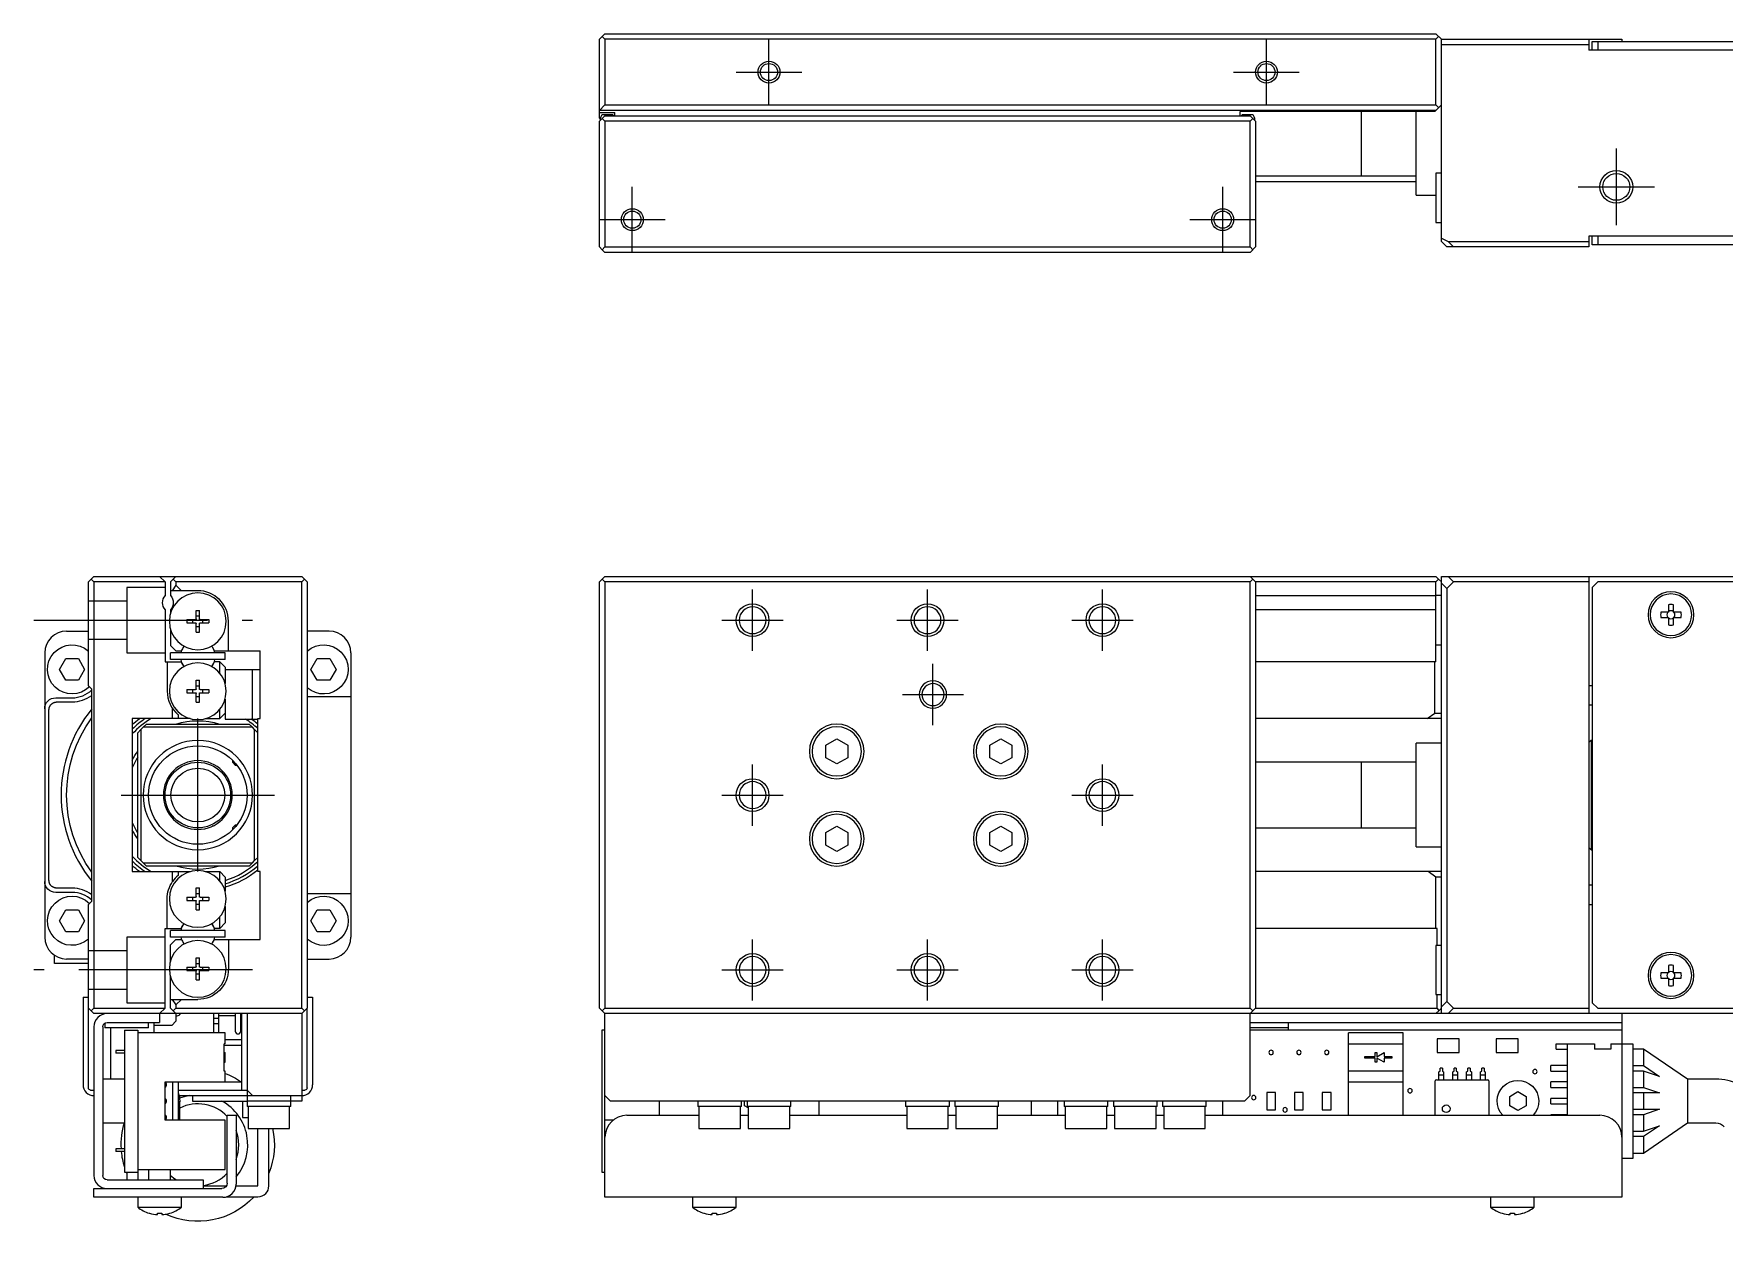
# Model space of a CAD drawing. Extents: x -1 to 601, y -8 to 178.
# Drawn here: x -1 to 153.6, y 64.7 to 174 of the extents above; entities that cross this region are included whole.
import ezdxf

# ---------------------------------------------------------------- set-up
doc = ezdxf.new("R2010")
doc.units = 0
doc.header["$LTSCALE"] = 0.5
doc.linetypes.add('CENTER', pattern=[50.8, 31.75, -6.35, 6.35, -6.35])
doc.linetypes.add('DASHED', pattern=[19.05, 12.7, -6.35])
for name, color, linetype in [('MSM_CENTER', 1, 'CENTER'), ('MSM_CONTINUOUS', 7, 'CONTINUOUS'), ('MSM_DASHED', 4, 'DASHED'), ('MSM_NARROW', 5, 'CONTINUOUS')]:
    doc.layers.add(name, color=color, linetype=linetype)

msp = doc.modelspace()

# ---------------------------------------------------------------- linework, layer by layer
at = {"layer": 'MSM_CENTER'}
for p, q in [((66.24, 167.49), (66.24, 173.49)), ((111.74, 167.49), (111.74, 173.49)), ((63.24, 170.49), (69.24, 170.49)), ((108.74, 170.49), (114.74, 170.49)), ((143.74, 163.49), (143.74, 156.49)), ((53.74, 153.99), (53.74, 159.99)), ((107.74, 153.99), (107.74, 159.99)), ((140.24, 159.99), (147.24, 159.99)), ((50.74, 156.99), (56.74, 156.99)), ((104.74, 156.99), (110.74, 156.99)), ((64.74, 117.54), (64.74, 123.14)), ((80.74, 117.54), (80.74, 123.14)), ((96.74, 117.54), (96.74, 123.14)), ((-1, 120.34), (19, 120.34)), ((61.94, 120.34), (67.54, 120.34)), ((77.94, 120.34), (83.54, 120.34)), ((93.94, 120.34), (99.54, 120.34)), ((81.24, 110.74), (81.24, 116.34)), ((78.44, 113.54), (84.04, 113.54)), ((14, 97.34), (14, 111.34)), ((64.74, 101.54), (64.74, 107.14)), ((96.74, 101.54), (96.74, 107.14)), ((7, 104.34), (21, 104.34)), ((61.94, 104.34), (67.54, 104.34)), ((93.94, 104.34), (99.54, 104.34)), ((64.74, 85.54), (64.74, 91.14)), ((80.74, 85.54), (80.74, 91.14)), ((96.74, 85.54), (96.74, 91.14)), ((19, 88.34), (-1, 88.34)), ((61.94, 88.34), (67.54, 88.34)), ((77.94, 88.34), (83.54, 88.34)), ((93.94, 88.34), (99.54, 88.34))]:
    msp.add_line(p, q, dxfattribs=at)
at = {"layer": 'MSM_CONTINUOUS'}
for p, q in [((50.74, 173.49), (50.99, 173.74)), ((50.74, 166.29), (50.74, 173.49)), ((51.24, 173.99), (50.99, 173.74)), ((50.99, 173.74), (51.24, 173.49)), ((51.24, 173.99), (127.24, 173.99)), ((51.24, 173.49), (51.24, 167.49)), ((127.24, 173.49), (51.24, 173.49)), ((127.74, 173.49), (127.24, 173.99)), ((127.24, 173.49), (127.49, 173.74)), ((127.24, 167.49), (127.24, 173.49)), ((127.74, 154.99), (127.74, 173.49)), ((127.74, 173.49), (144.24, 173.49)), ((141.24, 173.49), (141.24, 172.49)), ((141.54, 172.49), (141.54, 173.29)), ((141.54, 173.29), (156.54, 173.29)), ((142.04, 173.29), (142.04, 172.49)), ((144.24, 173.49), (144.24, 173.29)), ((141.24, 172.99), (127.74, 172.99)), ((156.74, 172.49), (141.24, 172.49)), ((51.24, 167.49), (50.74, 166.99)), ((127.24, 166.99), (50.74, 166.99)), ((51.24, 167.49), (127.24, 167.49)), ((127.14, 166.89), (127.24, 166.99)), ((127.49, 167.24), (127.24, 167.49)), ((127.24, 166.99), (127.74, 167.49)), ((50.74, 166.79), (52.14, 166.79)), ((50.84, 166.19), (50.74, 166.29)), ((50.74, 165.99), (50.99, 166.24)), ((50.74, 154.49), (50.74, 165.99)), ((50.84, 166.09), (50.84, 166.29)), ((50.99, 166.24), (51.24, 166.49)), ((50.99, 166.24), (51.24, 165.99)), ((51.84, 166.59), (51.14, 166.59)), ((51.24, 166.49), (110.24, 166.49)), ((110.24, 165.99), (51.24, 165.99)), ((51.24, 165.99), (51.24, 154.49)), ((52.14, 166.49), (52.14, 166.79)), ((109.34, 166.49), (109.34, 166.89)), ((127.14, 166.89), (109.34, 166.89)), ((110.34, 166.59), (109.64, 166.59)), ((110.24, 166.49), (110.74, 165.99)), ((110.24, 165.99), (110.49, 166.24)), ((110.24, 154.49), (110.24, 165.99)), ((110.64, 166.29), (110.64, 166.09)), ((110.74, 165.99), (110.74, 154.49)), ((120.44, 160.99), (120.44, 166.89)), ((125.44, 159.24), (125.44, 166.89)), ((110.74, 160.99), (125.44, 160.99)), ((127.24, 161.24), (127.24, 156.74)), ((127.74, 161.24), (127.24, 161.24)), ((110.74, 160.49), (125.44, 160.49)), ((125.44, 159.24), (127.24, 159.24)), ((127.24, 156.74), (127.74, 156.74)), ((127.74, 155.3), (128.35, 154.99)), ((128.24, 154.49), (127.74, 154.99)), ((128.35, 154.99), (141.24, 154.99)), ((128.35, 154.99), (128.85, 154.49)), ((156.94, 155.49), (141.24, 155.49)), ((141.24, 155.49), (141.24, 154.49)), ((141.54, 154.69), (141.54, 155.49)), ((156.94, 154.69), (141.54, 154.69)), ((142.04, 155.49), (142.04, 154.69)), ((50.99, 154.24), (50.74, 154.49)), ((51.24, 154.49), (50.99, 154.24)), ((50.99, 154.24), (51.24, 153.99)), ((51.24, 154.49), (110.24, 154.49)), ((110.24, 153.99), (51.24, 153.99)), ((110.49, 154.24), (110.24, 154.49)), ((110.24, 153.99), (110.74, 154.49)), ((141.24, 154.49), (128.24, 154.49)), ((4, 123.84), (4.5, 124.34)), ((4, 114.34), (4, 123.84)), ((4.5, 123.84), (4.25, 124.09)), ((4.5, 124.34), (23.5, 124.34)), ((4.5, 123.84), (4.5, 84.84)), ((11, 123.84), (4.5, 123.84)), ((10.5, 124.34), (11, 123.84)), ((11, 123.84), (11, 122.6)), ((11.75, 124.09), (11.5, 123.84)), ((11.5, 123.84), (11.5, 122.6)), ((11.75, 124.09), (12, 124.34)), ((12, 123.84), (11.75, 124.09)), ((12, 123.84), (12, 123.54)), ((23.5, 123.84), (12, 123.84)), ((23.5, 124.34), (24, 123.84)), ((23.75, 124.09), (23.5, 123.84)), ((23.5, 84.84), (23.5, 123.84)), ((24, 123.84), (24, 84.84)), ((50.99, 124.09), (50.74, 123.84)), ((50.74, 84.84), (50.74, 123.84)), ((51.24, 124.34), (50.99, 124.09)), ((50.99, 124.09), (51.24, 123.84)), ((51.24, 124.34), (127.24, 124.34)), ((110.24, 123.84), (51.24, 123.84)), ((51.24, 123.84), (51.24, 84.84)), ((110.74, 123.84), (110.24, 124.34)), ((110.24, 123.84), (110.49, 124.09)), ((110.24, 84.84), (110.24, 123.84)), ((127.24, 123.84), (110.74, 123.84)), ((110.74, 123.84), (110.74, 84.84)), ((127.49, 124.09), (127.24, 124.34)), ((127.24, 123.84), (127.49, 124.09)), ((127.24, 122.6), (127.24, 123.84)), ((127.74, 123.84), (127.49, 124.09)), ((127.74, 124.34), (156.74, 124.34)), ((127.74, 84.34), (127.74, 124.34)), ((128.24, 123.23), (127.74, 123.73)), ((128.85, 123.84), (128.24, 123.23)), ((128.35, 124.34), (128.85, 123.84)), ((141.24, 123.84), (128.85, 123.84)), ((141.24, 124.34), (141.24, 84.34)), ((142.04, 123.84), (141.54, 123.34)), ((156.04, 123.84), (142.04, 123.84)), ((14, 123.04), (11.5, 123.04)), ((12, 123.54), (11.65, 123.04)), ((12.5, 123.04), (12, 123.54)), ((110.74, 122.6), (127.24, 122.6)), ((127.74, 122.59), (127.24, 122.59)), ((127.24, 116.54), (127.24, 122.59)), ((128.24, 123.23), (128.24, 85.45)), ((141.54, 123.34), (141.54, 85.34)), ((11, 121.28), (11, 116.54)), ((11.5, 121.28), (11.5, 120.95)), ((13.86, 121.24), (14.15, 121.24)), ((13.86, 120.45), (13.86, 121.24)), ((14.15, 120.71), (13.86, 120.71)), ((14.15, 120.45), (14.15, 121.24)), ((127.24, 121.28), (110.74, 121.28)), ((148.5, 121.08), (147.82, 121.08)), ((147.82, 120.6), (148.5, 120.6)), ((148.5, 121.76), (148.5, 121.08)), ((148.5, 120.6), (148.5, 119.92)), ((148.98, 121.08), (148.98, 121.76)), ((149.66, 121.08), (148.98, 121.08)), ((148.98, 120.6), (149.66, 120.6)), ((148.98, 119.92), (148.98, 120.6)), ((2, 119.34), (4, 119.34)), ((11.5, 119.53), (11.5, 118.04)), ((13, 120.39), (13.8, 120.39)), ((13, 120.39), (13, 120.1)), ((13, 120.1), (13.8, 120.1)), ((13.53, 120.1), (13.53, 120.39)), ((13.86, 119.24), (13.86, 120.04)), ((13.86, 119.77), (14.15, 119.77)), ((13.86, 119.24), (14.15, 119.24)), ((14.15, 119.24), (14.15, 120.04)), ((14.21, 120.39), (15, 120.39)), ((14.21, 120.1), (15, 120.1)), ((14.47, 120.1), (14.47, 120.39)), ((15, 120.39), (15, 120.1)), ((16.8, 117.54), (16.8, 120.24)), ((26, 119.34), (24, 119.34)), ((11.5, 118.04), (12, 117.54)), ((12, 117.54), (12.48, 117.54)), ((12.54, 117.63), (12.48, 117.54)), ((15.52, 117.54), (15.33, 117.87)), ((15.52, 117.54), (19.7, 117.54)), ((19.7, 111.34), (19.7, 117.54)), ((127.24, 118.09), (127.74, 118.09)), ((0, 117.34), (0, 91.34)), ((1.35, 115.84), (1.92, 116.84)), ((1.92, 116.84), (3.08, 116.84)), ((3.08, 116.84), (3.65, 115.84)), ((11, 116.54), (12.46, 116.54)), ((11.2, 116.54), (11.2, 113.84)), ((11.5, 116.74), (11.5, 117.34)), ((16.5, 117.34), (11.5, 117.34)), ((16.5, 116.74), (11.5, 116.74)), ((12.46, 116.54), (12.54, 116.4)), ((15.33, 116.16), (15.54, 116.54)), ((16, 116.54), (15.54, 116.54)), ((16, 115.5), (16, 116.54)), ((16, 116.54), (16.5, 116.04)), ((16.5, 116.74), (16.5, 117.34)), ((16.5, 116.04), (16.5, 114.55)), ((24.35, 115.84), (24.92, 116.84)), ((24.92, 116.84), (26.08, 116.84)), ((26.08, 116.84), (26.65, 115.84)), ((28, 117.34), (28, 113.34)), ((127.24, 116.54), (110.74, 116.54)), ((127.14, 111.84), (127.14, 116.54)), ((1.92, 114.84), (1.35, 115.84)), ((3.08, 114.84), (1.92, 114.84)), ((3.65, 115.84), (3.08, 114.84)), ((13.86, 114.84), (14.15, 114.84)), ((13.86, 114.05), (13.86, 114.84)), ((14.15, 114.05), (14.15, 114.84)), ((19.7, 115.79), (16.5, 115.79)), ((19, 111.29), (19, 115.79)), ((24.92, 114.84), (24.35, 115.84)), ((26.08, 114.84), (24.92, 114.84)), ((26.65, 115.84), (26.08, 114.84)), ((1, 113.24), (2.5, 113.24)), ((4.3, 114.04), (4, 114.34)), ((4.3, 94.64), (4.3, 114.04)), ((13, 113.99), (13.8, 113.99)), ((13, 113.99), (13, 113.7)), ((13, 113.7), (13.8, 113.7)), ((13.53, 113.7), (13.53, 113.99)), ((14.15, 114.31), (13.86, 114.31)), ((13.86, 112.84), (13.86, 113.64)), ((13.86, 113.37), (14.15, 113.37)), ((14.15, 112.84), (14.15, 113.64)), ((14.21, 113.99), (15, 113.99)), ((14.21, 113.7), (15, 113.7)), ((14.47, 113.7), (14.47, 113.99)), ((15, 113.99), (15, 113.7)), ((16.5, 113.13), (16.5, 111.29)), ((28, 113.34), (24, 113.34)), ((28, 113.34), (28, 95.34)), ((141.54, 114.34), (141.24, 114.34)), ((0.38, 96.57), (0.38, 112.11)), ((1.13, 112.86), (2.5, 112.86)), ((8, 111.34), (8, 97.34)), ((13.29, 111.34), (8, 111.34)), ((11.7, 111.34), (11.7, 112.24)), ((12.2, 111.7), (12.2, 111.34)), ((13.86, 112.84), (14.15, 112.84)), ((14.71, 111.34), (16, 111.34)), ((16, 111.34), (16, 112.18)), ((16.5, 111.84), (16, 111.34)), ((19.5, 97.34), (19.5, 111.34)), ((19.5, 111.34), (19.7, 111.34)), ((127.74, 111.34), (110.74, 111.34)), ((126.43, 111.34), (127.14, 111.84)), ((127.14, 111.84), (127.74, 111.84)), ((141.24, 112.59), (141.54, 112.59)), ((8.5, 110.04), (8.8, 110.34)), ((8.5, 98.64), (8.5, 110.04)), ((9, 110.54), (8.8, 110.34)), ((8.8, 110.34), (8.8, 98.34)), ((9, 110.54), (9.3, 110.84)), ((19, 110.54), (9, 110.54)), ((9.3, 110.84), (18.7, 110.84)), ((16.5, 111.29), (19.5, 111.29)), ((18.7, 110.84), (19, 110.54)), ((19.2, 110.34), (19, 110.54)), ((19.2, 98.34), (19.2, 110.34)), ((19.2, 110.34), (19.5, 110.04)), ((71.44, 108.92), (72.44, 109.5)), ((71.44, 107.76), (71.44, 108.92)), ((72.44, 109.5), (73.44, 108.92)), ((73.44, 108.92), (73.44, 107.76)), ((86.44, 108.92), (87.44, 109.5)), ((86.44, 107.76), (86.44, 108.92)), ((87.44, 109.5), (88.44, 108.92)), ((88.44, 108.92), (88.44, 107.76)), ((127.74, 109.09), (125.44, 109.09)), ((125.44, 99.59), (125.44, 109.09)), ((141.44, 109.34), (141.24, 109.14)), ((141.44, 109.34), (141.44, 99.34)), ((141.54, 109.34), (141.44, 109.34)), ((17.2, 107.32), (17.2, 107.5)), ((17.2, 107.32), (17.43, 107.09)), ((17.43, 107.26), (17.43, 107.09)), ((17.43, 107.09), (17.56, 107.09)), ((72.44, 107.19), (71.44, 107.76)), ((73.44, 107.76), (72.44, 107.19)), ((87.44, 107.19), (86.44, 107.76)), ((88.44, 107.76), (87.44, 107.19)), ((125.44, 107.34), (110.74, 107.34)), ((120.44, 101.34), (120.44, 107.34)), ((11.04, 103.28), (11.04, 103.28)), ((16.97, 103.28), (16.97, 103.28)), ((12.56, 101.54), (12.63, 101.54)), ((12.69, 101.48), (12.63, 101.54)), ((15.38, 101.54), (15.31, 101.48)), ((15.38, 101.54), (15.44, 101.54)), ((17.43, 101.59), (17.2, 101.37)), ((17.2, 101.18), (17.2, 101.37)), ((17.43, 101.59), (17.43, 101.42)), ((17.56, 101.59), (17.43, 101.59)), ((71.44, 100.92), (72.44, 101.5)), ((71.44, 99.76), (71.44, 100.92)), ((72.44, 101.5), (73.44, 100.92)), ((73.44, 100.92), (73.44, 99.76)), ((86.44, 100.92), (87.44, 101.5)), ((86.44, 99.76), (86.44, 100.92)), ((87.44, 101.5), (88.44, 100.92)), ((88.44, 100.92), (88.44, 99.76)), ((110.74, 101.34), (125.44, 101.34)), ((72.44, 99.19), (71.44, 99.76)), ((73.44, 99.76), (72.44, 99.19)), ((87.44, 99.19), (86.44, 99.76)), ((88.44, 99.76), (87.44, 99.19)), ((125.44, 99.59), (127.74, 99.59)), ((141.24, 99.54), (141.44, 99.34)), ((141.44, 99.34), (141.54, 99.34)), ((8.8, 98.34), (8.5, 98.64)), ((8.8, 98.34), (9, 98.14)), ((9, 98.14), (19, 98.14)), ((9.3, 97.84), (9, 98.14)), ((18.7, 97.84), (9.3, 97.84)), ((19, 98.14), (18.7, 97.84)), ((19, 98.14), (19.2, 98.34)), ((19.5, 98.64), (19.2, 98.34)), ((8, 97.34), (13.29, 97.34)), ((11.7, 96.44), (11.7, 97.34)), ((12.2, 97.34), (12.2, 96.99)), ((14.71, 97.34), (16, 97.34)), ((16, 96.5), (16, 97.34)), ((16, 97.34), (16.5, 96.84)), ((16.5, 96.84), (16.5, 95.55)), ((19.7, 97.34), (19.5, 97.34)), ((19.7, 91.14), (19.7, 97.34)), ((127.74, 97.34), (110.74, 97.34)), ((127.24, 96.84), (126.53, 97.34)), ((127.24, 92.14), (127.24, 96.84)), ((127.74, 96.84), (127.24, 96.84)), ((141.54, 96.09), (141.24, 96.09)), ((2.5, 95.44), (1, 95.44)), ((2.5, 95.82), (1.13, 95.82)), ((4, 94.34), (4.3, 94.64)), ((4, 84.84), (4, 94.34)), ((11.2, 92.14), (11.2, 94.84)), ((13, 94.99), (13.8, 94.99)), ((13, 94.99), (13, 94.7)), ((13, 94.7), (13.8, 94.7)), ((13.53, 94.7), (13.53, 94.99)), ((13.86, 95.84), (14.15, 95.84)), ((13.86, 95.05), (13.86, 95.84)), ((14.15, 95.31), (13.86, 95.31)), ((13.86, 93.84), (13.86, 94.64)), ((13.86, 94.37), (14.15, 94.37)), ((14.15, 95.05), (14.15, 95.84)), ((14.15, 93.84), (14.15, 94.64)), ((14.21, 94.99), (15, 94.99)), ((14.21, 94.7), (15, 94.7)), ((14.47, 94.7), (14.47, 94.99)), ((15, 94.99), (15, 94.7)), ((24, 95.34), (28, 95.34)), ((28, 95.34), (28, 91.34)), ((141.24, 94.34), (141.54, 94.34)), ((1.35, 92.84), (1.92, 93.84)), ((1.92, 91.84), (1.35, 92.84)), ((1.92, 93.84), (3.08, 93.84)), ((3.08, 93.84), (3.65, 92.84)), ((3.65, 92.84), (3.08, 91.84)), ((13.86, 93.84), (14.15, 93.84)), ((16, 92.14), (16, 93.18)), ((16.5, 94.13), (16.5, 92.64)), ((24.35, 92.84), (24.92, 93.84)), ((24.92, 91.84), (24.35, 92.84)), ((24.92, 93.84), (26.08, 93.84)), ((26.08, 93.84), (26.65, 92.84)), ((26.65, 92.84), (26.08, 91.84)), ((3.08, 91.84), (1.92, 91.84)), ((11, 92.14), (12.46, 92.14)), ((11, 84.84), (11, 92.14)), ((11.5, 91.34), (11.5, 91.94)), ((16.5, 91.94), (11.5, 91.94)), ((16.5, 91.34), (11.5, 91.34)), ((12.54, 92.28), (12.46, 92.14)), ((15.54, 92.14), (15.33, 92.52)), ((16, 92.14), (15.54, 92.14)), ((16.5, 92.64), (16, 92.14)), ((16.5, 91.34), (16.5, 91.94)), ((26.08, 91.84), (24.92, 91.84)), ((127.34, 92.14), (110.74, 92.14)), ((127.34, 90.59), (127.34, 92.14)), ((12, 91.14), (11.5, 90.64)), ((11.5, 89.15), (11.5, 90.64)), ((12, 91.14), (12.48, 91.14)), ((12.48, 91.14), (12.54, 91.05)), ((15.33, 90.81), (15.52, 91.14)), ((15.52, 91.14), (19.7, 91.14)), ((16.8, 91.14), (16.8, 88.44)), ((127.74, 90.59), (127.24, 90.59)), ((127.24, 90.59), (127.24, 86.09)), ((0.9, 88.94), (0.9, 89.67)), ((4, 88.94), (0.9, 88.94)), ((4, 89.34), (2, 89.34)), ((13, 88.59), (13.8, 88.59)), ((13, 88.59), (13, 88.3)), ((13, 88.3), (13.8, 88.3)), ((13.53, 88.3), (13.53, 88.59)), ((13.86, 89.44), (14.15, 89.44)), ((13.86, 88.65), (13.86, 89.44)), ((14.15, 88.91), (13.86, 88.91)), ((13.86, 87.44), (13.86, 88.24)), ((14.15, 88.65), (14.15, 89.44)), ((14.15, 87.44), (14.15, 88.24)), ((14.21, 88.59), (15, 88.59)), ((14.21, 88.3), (15, 88.3)), ((14.47, 88.3), (14.47, 88.59)), ((15, 88.59), (15, 88.3)), ((24, 89.34), (26, 89.34)), ((148.5, 88.76), (148.5, 88.08)), ((148.98, 88.08), (148.98, 88.76)), ((11.5, 84.84), (11.5, 87.73)), ((13.86, 87.97), (14.15, 87.97)), ((13.86, 87.44), (14.15, 87.44)), ((148.5, 88.08), (147.82, 88.08)), ((147.82, 87.6), (148.5, 87.6)), ((148.5, 87.6), (148.5, 86.92)), ((149.66, 88.08), (148.98, 88.08)), ((148.98, 87.6), (149.66, 87.6)), ((148.98, 86.92), (148.98, 87.6)), ((3.5, 85.84), (4, 85.84)), ((3.5, 85.84), (3.5, 77.84)), ((11.5, 85.64), (14, 85.64)), ((11.65, 85.64), (12, 85.14)), ((12, 85.14), (12.5, 85.64)), ((12, 85.14), (12, 84.84)), ((24, 85.84), (24.5, 85.84)), ((24.5, 85.84), (24.5, 77.84)), ((127.24, 86.09), (127.74, 86.09)), ((127.34, 84.84), (127.34, 86.09)), ((127.74, 84.95), (128.24, 85.45)), ((128.24, 85.45), (128.85, 84.84)), ((141.54, 85.34), (142.04, 84.84)), ((4.25, 84.59), (4, 84.84)), ((4, 77.54), (4, 84.84)), ((4.25, 84.59), (4.5, 84.84)), ((4.5, 84.34), (4.25, 84.59)), ((4.5, 84.84), (11, 84.84)), ((23.5, 84.34), (4.5, 84.34)), ((5.7, 83.54), (10.5, 83.54)), ((9.5, 83.04), (9.5, 83.54)), ((10, 82.59), (10, 83.54)), ((11, 84.84), (10.5, 84.34)), ((10.5, 84.34), (10.5, 83.54)), ((11.5, 84.84), (11.75, 84.59)), ((11.97, 83.61), (11.65, 83.29)), ((11.75, 84.59), (12, 84.84)), ((12, 84.34), (11.75, 84.59)), ((12, 84.84), (23.5, 84.84)), ((12, 84.34), (12, 83.68)), ((12, 84.15), (12.11, 84.15)), ((15.43, 84.34), (15.43, 82.59)), ((15.43, 83.94), (15.93, 83.94)), ((15.93, 82.59), (15.93, 84.34)), ((17.43, 84.14), (15.93, 84.14)), ((17.43, 84.34), (17.43, 82.74)), ((17.93, 82.74), (17.93, 84.34)), ((18, 84.14), (17.93, 84.14)), ((18, 84.34), (18, 77.34)), ((18.5, 84.34), (18.5, 75.84)), ((23.5, 84.84), (23.75, 84.59)), ((23.75, 84.59), (23.5, 84.34)), ((23.5, 84.34), (23.5, 76.34)), ((24, 84.84), (23.75, 84.59)), ((24, 77.54), (24, 84.84)), ((50.74, 84.84), (50.99, 84.59)), ((51.24, 84.84), (50.99, 84.59)), ((50.99, 84.59), (51.24, 84.34)), ((51.24, 84.84), (110.24, 84.84)), ((156.74, 84.34), (51.24, 84.34)), ((51.24, 67.54), (51.24, 84.34)), ((110.49, 84.59), (110.24, 84.84)), ((110.24, 84.34), (110.49, 84.59)), ((110.24, 76.84), (110.24, 84.34)), ((110.24, 83.54), (144.24, 83.54)), ((110.49, 84.59), (110.74, 84.84)), ((110.74, 84.84), (127.34, 84.84)), ((113.74, 83.54), (113.74, 82.84)), ((127.24, 84.34), (127.54, 84.64)), ((127.54, 84.64), (127.34, 84.84)), ((127.54, 84.64), (127.74, 84.84)), ((128.85, 84.84), (128.35, 84.34)), ((128.85, 84.84), (141.24, 84.84)), ((142.04, 84.84), (156.04, 84.84)), ((144.24, 84.34), (144.24, 67.54)), ((4.5, 83.14), (4.5, 69.54)), ((5.3, 83.14), (5.3, 69.54)), ((5.5, 83.49), (5.5, 83.04)), ((9.5, 83.04), (5.5, 83.04)), ((6, 83.04), (6, 78.34)), ((7.3, 82.84), (7.3, 69.84)), ((7.3, 82.84), (8.5, 82.84)), ((8.5, 82.84), (8.5, 69.84)), ((16.5, 82.59), (8.5, 82.59)), ((11.58, 83.26), (10, 83.26)), ((15.43, 83.44), (15.93, 83.44)), ((16.5, 81.59), (16.5, 82.59)), ((51.24, 82.84), (50.94, 82.84)), ((50.94, 82.84), (50.94, 69.84)), ((113.74, 83.04), (110.24, 83.04)), ((144.24, 82.84), (110.24, 82.84)), ((119.24, 75.04), (119.24, 82.59)), ((124.24, 82.59), (119.24, 82.59)), ((124.24, 75.04), (124.24, 82.59)), ((127.36, 82.05), (127.36, 80.8)), ((129.36, 82.05), (127.36, 82.05)), ((129.36, 80.8), (129.36, 82.05)), ((132.76, 82.05), (132.76, 80.8)), ((134.76, 82.05), (132.76, 82.05)), ((134.76, 80.8), (134.76, 82.05)), ((6.5, 80.97), (6.5, 80.72)), ((7.3, 80.97), (6.5, 80.97)), ((7.3, 80.72), (6.5, 80.72)), ((16.5, 81.59), (16.4, 81.59)), ((16.4, 79.09), (16.4, 81.59)), ((18, 81.44), (16.4, 81.44)), ((16.4, 80.79), (16.5, 80.79)), ((16.4, 80.42), (16.5, 80.42)), ((18, 81.94), (16.5, 81.94)), ((16.5, 79.89), (16.5, 80.79)), ((119.24, 81.59), (124.24, 81.59)), ((120.74, 80.42), (121.69, 80.42)), ((120.74, 80.27), (120.74, 80.42)), ((121.69, 80.79), (121.84, 80.79)), ((121.69, 80.42), (121.69, 80.79)), ((121.84, 80.4), (122.52, 80.79)), ((121.84, 80.79), (121.84, 80.4)), ((122.52, 80.79), (122.52, 80.42)), ((122.52, 80.42), (123.22, 80.42)), ((123.22, 80.42), (123.22, 80.27)), ((127.36, 80.8), (129.36, 80.8)), ((132.76, 80.8), (134.76, 80.8)), ((138.24, 81.09), (138.24, 81.59)), ((138.24, 81.59), (141.74, 81.59)), ((138.24, 81.09), (139.24, 81.09)), ((139.24, 81.59), (139.24, 75.04)), ((141.74, 81.59), (141.74, 81.09)), ((143.24, 81.09), (141.74, 81.09)), ((143.24, 81.59), (145.24, 81.59)), ((143.24, 81.59), (143.24, 81.09)), ((145.24, 81.59), (145.24, 71.09)), ((146.24, 81.09), (145.24, 81.09)), ((146.24, 81.09), (146.24, 79.59)), ((150.24, 78.34), (146.24, 81.09)), ((16.4, 80.27), (16.5, 80.27)), ((16.4, 79.89), (16.5, 79.89)), ((16.5, 79.09), (16.4, 79.09)), ((16.5, 78.09), (16.5, 79.09)), ((124.24, 79.09), (119.24, 79.09)), ((121.69, 80.27), (120.74, 80.27)), ((121.69, 79.89), (121.69, 80.27)), ((121.84, 79.89), (121.69, 79.89)), ((122.52, 79.89), (121.84, 80.28)), ((121.84, 80.28), (121.84, 79.89)), ((123.22, 80.27), (122.52, 80.27)), ((122.52, 80.27), (122.52, 79.89)), ((127.51, 79.02), (127.63, 79.09)), ((127.51, 78.29), (127.51, 79.02)), ((127.63, 79.09), (127.63, 79.34)), ((127.83, 79.34), (127.63, 79.34)), ((127.83, 79.34), (127.83, 79.09)), ((127.83, 79.09), (127.94, 79.02)), ((127.94, 79.02), (127.94, 78.29)), ((128.78, 79.02), (128.9, 79.09)), ((128.78, 78.29), (128.78, 79.02)), ((128.9, 79.09), (128.9, 79.34)), ((129.1, 79.34), (128.9, 79.34)), ((129.1, 79.34), (129.1, 79.09)), ((129.1, 79.09), (129.21, 79.02)), ((129.21, 79.02), (129.21, 78.29)), ((130.05, 79.02), (130.17, 79.09)), ((130.05, 78.29), (130.05, 79.02)), ((130.37, 79.34), (130.17, 79.34)), ((130.17, 79.09), (130.17, 79.34)), ((130.37, 79.34), (130.37, 79.09)), ((130.37, 79.09), (130.48, 79.02)), ((130.48, 79.02), (130.48, 78.29)), ((131.32, 79.02), (131.44, 79.09)), ((131.32, 78.29), (131.32, 79.02)), ((131.44, 79.09), (131.44, 79.34)), ((131.64, 79.34), (131.44, 79.34)), ((131.64, 79.34), (131.64, 79.09)), ((131.64, 79.09), (131.75, 79.02)), ((131.75, 79.02), (131.75, 78.29)), ((137.74, 79.09), (137.74, 79.59)), ((139.24, 79.59), (137.74, 79.59)), ((137.74, 79.09), (139.24, 79.09)), ((145.24, 79.59), (146.24, 79.59)), ((146.24, 79.09), (145.24, 79.09)), ((146.24, 79.59), (147.69, 78.59)), ((146.24, 79.09), (146.24, 77.59)), ((147.69, 78.59), (146.24, 79.09)), ((4.2, 77.34), (4.5, 77.34)), ((7.3, 78.34), (5.3, 78.34)), ((11, 78.09), (18, 78.09)), ((11, 74.59), (11, 78.09)), ((11.7, 78.09), (11.7, 74.59)), ((12.2, 78.09), (12.2, 74.59)), ((12.2, 77.34), (18.5, 77.34)), ((19, 76.84), (18.5, 77.34)), ((23.5, 77.34), (23.8, 77.34)), ((119.24, 78.09), (124.24, 78.09)), ((127.18, 75.04), (127.18, 78.19)), ((127.28, 78.29), (131.98, 78.29)), ((127.51, 78.73), (127.94, 78.73)), ((128.78, 78.73), (129.21, 78.73)), ((130.05, 78.73), (130.48, 78.73)), ((131.32, 78.73), (131.75, 78.73)), ((132.08, 78.19), (132.08, 75.04)), ((137.74, 77.59), (137.74, 78.09)), ((139.24, 78.09), (137.74, 78.09)), ((137.74, 77.59), (139.24, 77.59)), ((145.24, 77.59), (146.24, 77.59)), ((146.24, 77.59), (147.69, 77.09)), ((150.24, 78.34), (150.24, 74.34)), ((152.84, 78.34), (150.24, 78.34)), ((12.29, 76.84), (23.5, 76.84)), ((12.35, 74.59), (12.35, 76.34)), ((13.5, 76.84), (13.5, 76.34)), ((13.5, 76.34), (18.5, 76.34)), ((18.1, 76.34), (18.1, 74.84)), ((22.5, 76.34), (18.5, 76.34)), ((22.5, 75.84), (18.5, 75.84)), ((22.5, 75.84), (18.5, 75.84)), ((18.6, 75.84), (18.6, 73.84)), ((22.4, 73.84), (22.4, 75.84)), ((22.5, 75.84), (22.5, 76.84)), ((23.5, 76.34), (22.5, 76.34)), ((51.24, 76.84), (51.74, 76.34)), ((109.74, 76.34), (51.74, 76.34)), ((56.24, 75.04), (56.24, 76.34)), ((59.74, 76.34), (59.74, 75.84)), ((63.74, 75.84), (59.74, 75.84)), ((59.84, 75.84), (59.84, 73.84)), ((63.64, 73.84), (63.64, 75.84)), ((63.74, 75.84), (63.74, 76.34)), ((63.99, 75.91), (63.99, 76.34)), ((64.34, 75.71), (63.99, 75.91)), ((64.24, 76.34), (64.24, 75.84)), ((68.24, 75.84), (64.24, 75.84)), ((64.34, 75.84), (64.34, 73.84)), ((68.14, 73.84), (68.14, 75.84)), ((68.24, 75.84), (68.24, 76.34)), ((70.84, 75.04), (70.84, 76.34)), ((78.74, 76.34), (78.74, 75.84)), ((82.74, 75.84), (78.74, 75.84)), ((78.84, 75.84), (78.84, 73.84)), ((82.64, 73.84), (82.64, 75.84)), ((82.74, 75.84), (82.74, 76.34)), ((83.24, 76.34), (83.24, 75.84)), ((87.24, 75.84), (83.24, 75.84)), ((83.34, 75.84), (83.34, 73.84)), ((87.14, 73.84), (87.14, 75.84)), ((87.24, 75.84), (87.24, 76.34)), ((90.24, 75.04), (90.24, 76.34)), ((92.64, 76.34), (92.64, 75.04)), ((93.24, 76.34), (93.24, 75.84)), ((97.24, 75.84), (93.24, 75.84)), ((93.34, 75.84), (93.34, 73.84)), ((97.14, 73.84), (97.14, 75.84)), ((97.24, 75.84), (97.24, 76.34)), ((97.74, 76.34), (97.74, 75.84)), ((101.74, 75.84), (97.74, 75.84)), ((97.84, 75.84), (97.84, 73.84)), ((101.64, 73.84), (101.64, 75.84)), ((101.74, 75.84), (101.74, 76.34)), ((102.24, 76.34), (102.24, 75.84)), ((106.24, 75.84), (102.24, 75.84)), ((102.34, 75.84), (102.34, 73.84)), ((106.14, 73.84), (106.14, 75.84)), ((106.24, 75.84), (106.24, 76.34)), ((107.74, 75.04), (107.74, 76.34)), ((109.74, 76.34), (110.24, 76.84)), ((111.77, 77.14), (111.77, 75.54)), ((112.57, 77.14), (111.77, 77.14)), ((112.57, 75.54), (112.57, 77.14)), ((114.31, 77.14), (114.31, 75.54)), ((115.11, 77.14), (114.31, 77.14)), ((115.11, 75.54), (115.11, 77.14)), ((116.85, 77.14), (116.85, 75.54)), ((117.65, 77.14), (116.85, 77.14)), ((117.65, 75.54), (117.65, 77.14)), ((133.99, 76.77), (134.74, 77.21)), ((133.99, 75.91), (133.99, 76.77)), ((134.74, 75.47), (133.99, 75.91)), ((134.74, 77.21), (135.49, 76.77)), ((135.49, 75.91), (134.74, 75.47)), ((135.49, 76.77), (135.49, 75.91)), ((137.74, 76.09), (137.74, 76.59)), ((139.24, 76.59), (137.74, 76.59)), ((137.74, 76.09), (139.24, 76.09)), ((147.69, 77.09), (145.24, 77.09)), ((146.24, 77.09), (146.24, 75.59)), ((5.3, 74.34), (7.3, 74.34)), ((16.5, 74.59), (11, 74.59)), ((16.5, 70.09), (16.5, 74.59)), ((16.7, 75.04), (17.5, 75.04)), ((16.7, 68.84), (16.7, 75.04)), ((17.5, 75.04), (17.5, 68.74)), ((18.1, 74.84), (18.6, 74.84)), ((51.98, 74.59), (51.24, 74.59)), ((53.24, 75.04), (59.84, 75.04)), ((63.64, 75.04), (64.34, 75.04)), ((68.14, 75.04), (78.84, 75.04)), ((82.64, 75.04), (83.34, 75.04)), ((87.14, 75.04), (93.34, 75.04)), ((97.14, 75.04), (97.84, 75.04)), ((101.64, 75.04), (102.34, 75.04)), ((106.14, 75.04), (142.24, 75.04)), ((111.77, 75.54), (112.57, 75.54)), ((114.31, 75.54), (115.11, 75.54)), ((116.85, 75.54), (117.65, 75.54)), ((137.74, 75.04), (137.74, 75.09)), ((139.24, 75.09), (137.74, 75.09)), ((145.24, 75.59), (147.69, 75.59)), ((146.24, 75.09), (145.24, 75.09)), ((147.69, 75.59), (146.24, 75.09)), ((146.24, 75.09), (146.24, 73.59)), ((146.24, 71.59), (150.24, 74.34)), ((150.24, 74.34), (152.84, 74.34)), ((18.6, 73.84), (22.4, 73.84)), ((19.5, 68.59), (19.5, 73.84)), ((20.5, 68.59), (20.5, 73.84)), ((59.84, 73.84), (63.64, 73.84)), ((64.34, 73.84), (68.14, 73.84)), ((78.84, 73.84), (82.64, 73.84)), ((83.34, 73.84), (87.14, 73.84)), ((93.34, 73.84), (97.14, 73.84)), ((97.84, 73.84), (101.64, 73.84)), ((102.34, 73.84), (106.14, 73.84)), ((145.24, 73.59), (146.24, 73.59)), ((146.24, 73.09), (145.24, 73.09)), ((146.24, 73.59), (147.69, 74.09)), ((147.69, 74.09), (146.24, 73.09)), ((146.24, 73.09), (146.24, 71.59)), ((6.5, 71.97), (6.5, 71.72)), ((7.3, 71.97), (6.5, 71.97)), ((7.3, 71.72), (6.5, 71.72)), ((145.24, 71.59), (146.24, 71.59)), ((7.3, 69.84), (8.5, 69.84)), ((7.5, 69.84), (7.5, 69.14)), ((8.5, 70.09), (16.5, 70.09)), ((8.5, 69.84), (8.5, 69.14)), ((9.5, 70.09), (9.5, 69.14)), ((11.5, 69.14), (11.5, 70.09)), ((50.94, 69.84), (51.24, 69.84)), ((145.24, 71.09), (144.24, 71.09)), ((4.5, 67.54), (4.5, 68.34)), ((4.5, 68.34), (16.2, 68.34)), ((5.7, 69.14), (14.5, 69.14)), ((14.5, 69.14), (14.5, 68.34)), ((14.5, 68.59), (16.63, 68.59)), ((17.49, 68.59), (19.5, 68.59)), ((16.3, 67.54), (4.5, 67.54)), ((8.5, 67.54), (8.5, 66.64)), ((8.5, 66.64), (12.5, 66.64)), ((12.5, 66.64), (12.5, 67.54)), ((16.64, 67.59), (19.5, 67.59)), ((144.24, 67.54), (51.24, 67.54)), ((59.24, 67.54), (59.24, 66.64)), ((59.24, 66.64), (63.24, 66.64)), ((63.24, 66.64), (63.24, 67.54)), ((132.24, 67.54), (132.24, 66.64)), ((132.24, 66.64), (136.24, 66.64)), ((136.24, 66.64), (136.24, 67.54)), ((9.55, 66.09), (9.57, 66.09)), ((10.3, 66.09), (10.7, 66.09)), ((10.3, 65.95), (10.3, 66.09)), ((10.7, 66.09), (10.7, 65.95)), ((11.43, 66.09), (11.45, 66.09)), ((60.29, 66.09), (60.31, 66.09)), ((61.04, 66.09), (61.44, 66.09)), ((61.04, 65.95), (61.04, 66.09)), ((61.44, 66.09), (61.44, 65.95)), ((62.17, 66.09), (62.19, 66.09)), ((133.29, 66.09), (133.31, 66.09)), ((134.04, 66.09), (134.44, 66.09)), ((134.04, 65.95), (134.04, 66.09)), ((134.44, 66.09), (134.44, 65.95)), ((135.17, 66.09), (135.19, 66.09))]:
    msp.add_line(p, q, dxfattribs=at)
at = {"layer": 'MSM_CONTINUOUS', "extrusion": (0, 0, -1)}
for p, q in [((0.38, 112.18), (0.39, 112.21)), ((0.38, 112.14), (0.38, 112.18)), ((0.38, 112.11), (0.38, 112.14)), ((0.39, 112.24), (0.4, 112.27)), ((0.39, 112.21), (0.39, 112.24)), ((0.4, 112.3), (0.41, 112.33)), ((0.4, 112.27), (0.4, 112.3)), ((0.41, 112.33), (0.42, 112.36)), ((0.42, 112.36), (0.43, 112.39)), ((0.43, 112.39), (0.44, 112.42)), ((0.44, 112.42), (0.46, 112.45)), ((0.46, 112.45), (0.47, 112.48)), ((0.47, 112.48), (0.49, 112.51)), ((0.49, 112.51), (0.5, 112.53)), ((0.5, 112.53), (0.52, 112.56)), ((0.52, 112.56), (0.54, 112.59)), ((0.54, 112.59), (0.56, 112.61)), ((0.56, 112.61), (0.58, 112.63)), ((0.58, 112.63), (0.6, 112.65)), ((0.6, 112.65), (0.63, 112.67)), ((0.63, 112.67), (0.65, 112.69)), ((0.65, 112.69), (0.67, 112.71)), ((0.67, 112.71), (0.7, 112.73)), ((0.7, 112.73), (0.72, 112.75)), ((0.72, 112.75), (0.75, 112.76)), ((0.75, 112.76), (0.78, 112.78)), ((0.78, 112.78), (0.8, 112.79)), ((0.8, 112.79), (0.83, 112.8)), ((0.83, 112.8), (0.86, 112.81)), ((0.86, 112.81), (0.89, 112.82)), ((0.89, 112.82), (0.91, 112.83)), ((0.91, 112.83), (0.94, 112.84)), ((0.94, 112.84), (0.97, 112.84)), ((0.97, 112.84), (1, 112.85)), ((1, 112.85), (1.03, 112.85)), ((1.03, 112.85), (1.07, 112.86)), ((1.07, 112.86), (1.1, 112.86)), ((1.1, 112.86), (1.13, 112.86)), ((0.38, 96.54), (0.38, 96.57)), ((0.38, 96.51), (0.38, 96.54)), ((0.39, 96.48), (0.38, 96.51)), ((0.39, 96.45), (0.39, 96.48)), ((0.4, 96.41), (0.39, 96.45)), ((0.4, 96.38), (0.4, 96.41)), ((0.41, 96.36), (0.4, 96.38)), ((0.42, 96.33), (0.41, 96.36)), ((0.43, 96.3), (0.42, 96.33)), ((0.44, 96.27), (0.43, 96.3)), ((0.45, 96.24), (0.44, 96.27)), ((0.46, 96.22), (0.45, 96.24)), ((0.48, 96.19), (0.46, 96.22)), ((0.49, 96.17), (0.48, 96.19)), ((0.51, 96.14), (0.49, 96.17)), ((0.53, 96.11), (0.51, 96.14)), ((0.55, 96.09), (0.53, 96.11)), ((0.57, 96.07), (0.55, 96.09)), ((0.59, 96.04), (0.57, 96.07)), ((0.61, 96.02), (0.59, 96.04)), ((0.63, 96), (0.61, 96.02)), ((0.65, 95.98), (0.63, 96)), ((0.68, 95.96), (0.65, 95.98)), ((0.71, 95.95), (0.68, 95.96)), ((0.73, 95.93), (0.71, 95.95)), ((0.76, 95.91), (0.73, 95.93)), ((0.79, 95.9), (0.76, 95.91)), ((0.82, 95.88), (0.79, 95.9)), ((0.85, 95.87), (0.82, 95.88)), ((0.88, 95.86), (0.85, 95.87)), ((0.91, 95.85), (0.88, 95.86)), ((0.94, 95.84), (0.91, 95.85)), ((0.97, 95.84), (0.94, 95.84)), ((1, 95.83), (0.97, 95.84)), ((1.03, 95.83), (1, 95.83)), ((1.06, 95.83), (1.03, 95.83)), ((1.1, 95.82), (1.06, 95.83)), ((1.13, 95.82), (1.1, 95.82))]:
    msp.add_line(p, q, dxfattribs=at)
at = {"layer": 'MSM_CONTINUOUS'}
for centre, radius in [((66.24, 170.49), 0.783), ((111.74, 170.49), 0.783), ((143.74, 159.99), 1.23), ((53.74, 156.99), 0.783), ((107.74, 156.99), 0.783), ((14, 104.34), 4.5), ((14, 104.34), 3), ((128.18, 75.64), 0.35)]:
    msp.add_circle(centre, radius, dxfattribs=at)
at = {"layer": 'MSM_CONTINUOUS', "extrusion": (0, 0, -1)}
for centre, radius in [((-14, 120.24), 2.6), ((-148.74, 120.84), 2.1), ((-148.74, 120.84), 1.9), ((-64.74, 120.34), 1.23), ((-80.74, 120.34), 1.23), ((-96.74, 120.34), 1.23), ((-14, 113.84), 2.6), ((-81.24, 113.54), 1.01), ((-72.44, 108.34), 2.5), ((-72.44, 108.34), 2.25), ((-87.44, 108.34), 2.5), ((-87.44, 108.34), 2.25), ((-14, 104.34), 5), ((-14, 104.34), 3.15), ((-64.74, 104.34), 1.23), ((-96.74, 104.34), 1.23), ((-72.44, 100.34), 2.5), ((-72.44, 100.34), 2.25), ((-87.44, 100.34), 2.5), ((-87.44, 100.34), 2.25), ((-14, 94.84), 2.6), ((-14, 88.44), 2.6), ((-148.74, 87.84), 2.1), ((-148.74, 87.84), 1.9), ((-64.74, 88.34), 1.23), ((-80.74, 88.34), 1.23), ((-96.74, 88.34), 1.23), ((-112.17, 80.79), 0.2), ((-114.71, 80.79), 0.2), ((-117.25, 80.79), 0.2), ((-136.3, 79.04), 0.2), ((-124.87, 77.29), 0.2), ((-110.58, 76.66), 0.2), ((-113.44, 75.54), 0.2)]:
    msp.add_circle(centre, radius, dxfattribs=at)
at = {"layer": 'MSM_CONTINUOUS'}
for centre, radius, start, end in [((51.14, 166.29), 0.3, 90, 180), ((51.84, 166.29), 0.3, 41.8103, 90), ((109.64, 166.29), 0.3, 90, 138.1897), ((110.34, 166.29), 0.3, 0, 90), ((11.75, 121.94), 1, 138.5904, 221.4096), ((14, 120.24), 2.8, 0, 90), ((148.74, 120.84), 0.95, 165.3667, 194.6333), ((148.74, 120.84), 0.365, 138.8496, 221.1504), ((148.74, 120.84), 0.95, 75.3667, 104.6333), ((148.74, 120.84), 0.365, 48.8496, 131.1504), ((148.74, 120.84), 0.365, 318.8496, 41.1504), ((148.74, 120.84), 0.95, 345.3667, 14.6333), ((2, 117.34), 2, 90, 180), ((26, 117.34), 2, 0, 90), ((148.74, 120.84), 0.365, 228.8496, 311.1504), ((148.74, 120.84), 0.95, 255.3667, 284.6333), ((14, 117.04), 1.59, 160.1817, 169.1069), ((14.12, 116.88), 1.75, 141.5493, 154.5052), ((13.89, 116.88), 1.75, 34.5052, 38.4507), ((14, 117.04), 1.59, 10.8931, 19.8183), ((14, 117.04), 1.59, 190.8931, 216.1972), ((14.12, 117.16), 1.75, 205.4948, 217.006), ((14, 117.04), 1.59, 323.8028, 349.107), ((13.89, 117.16), 1.75, 322.994, 325.4948), ((2.5, 115.84), 2.6, 270, 313.8131), ((2.5, 115.84), 2.98, 270, 307.1302), ((14, 113.84), 2.8, 180, 229.9948), ((14, 104.34), 12.5, 140.8958, 219.1042), ((14, 104.34), 8.2, 121.3881, 137.0297), ((14, 104.34), 8.5, 124.5603, 134.9009), ((14, 104.34), 8.2, 47.8764, 57.9474), ((14, 104.34), 8.5, 49.6798, 54.8499), ((14, 104.34), 6.5, 147.7958, 157.3801), ((14, 104.34), 6.5, 202.6199, 212.2042), ((14, 104.34), 8.2, 222.9703, 238.6119), ((14, 104.34), 8.5, 225.0991, 235.4397), ((14, 104.34), 8.2, 287.7508, 312.1236), ((14, 104.34), 8.5, 287.1046, 310.3202), ((14, 94.84), 2.8, 130.0052, 145.2281), ((2.5, 92.84), 2.98, 52.8698, 90), ((2.5, 92.84), 2.6, 46.1869, 90), ((2, 91.34), 2, 180, 270), ((14, 91.64), 1.59, 143.8028, 169.1069), ((14, 91.64), 1.59, 190.8931, 199.8183), ((14.12, 91.53), 1.75, 142.994, 154.5052), ((13.89, 91.53), 1.75, 34.5052, 37.006), ((14, 91.64), 1.59, 10.8931, 36.1972), ((14, 91.64), 1.59, 340.1817, 349.1069), ((26, 91.34), 2, 270, 0), ((14.12, 91.81), 1.75, 205.4948, 218.4507), ((13.89, 91.81), 1.75, 321.5493, 325.4948), ((148.74, 87.84), 0.95, 75.3667, 104.6333), ((148.74, 87.84), 0.365, 48.8496, 131.1504), ((148.74, 87.84), 0.95, 165.3667, 194.6333), ((148.74, 87.84), 0.365, 138.8496, 221.1504), ((148.74, 87.84), 0.365, 228.8496, 311.1504), ((148.74, 87.84), 0.95, 255.3667, 284.6333), ((148.74, 87.84), 0.365, 318.8496, 41.1504), ((148.74, 87.84), 0.95, 345.3667, 14.6333), ((5.7, 83.14), 1.2, 90, 180), ((12.11, 84.48), 0.33, 270, 334.8973), ((17.68, 82.74), 0.25, 180, 0), ((4.5, 77.84), 1, 180, 270), ((10.9, 77.84), 0.25, 293.5782, 66.4218), ((23.5, 77.84), 1, 270, 0), ((127.28, 78.19), 0.1, 90, 180), ((131.98, 78.19), 0.1, 0, 90), ((152.84, 73.34), 5, 40, 90), ((10.9, 76.34), 0.25, 293.5782, 66.4218), ((14, 72.34), 4.57, 100.0412, 111.3849), ((14, 72.34), 3.75, 43.9455, 116.1039), ((14, 72.34), 4.57, 319.984, 61.0773), ((10.9, 74.84), 0.25, 293.5782, 66.4218), ((53.24, 73.04), 2, 90, 180), ((142.24, 73.04), 2, 0, 90), ((14, 72.34), 3.75, 338.9606, 21.0394), ((14, 72.34), 3.75, 277.6623, 316.0545), ((5.7, 69.54), 1.2, 180, 270), ((14, 72.34), 3.75, 228.1897, 238.5761), ((16.3, 68.74), 1.2, 270, 0), ((19.5, 68.59), 1, 270, 0), ((10.5, 69.14), 3.2, 231.3178, 252.73), ((10.5, 69.14), 3.2, 287.27, 308.6822), ((61.24, 69.14), 3.2, 231.3178, 252.73), ((61.24, 69.14), 3.2, 287.27, 308.6822), ((134.24, 69.14), 3.2, 231.3178, 252.73), ((134.24, 69.14), 3.2, 287.27, 308.6822), ((10.5, 69.14), 3.19, 253.0947, 266.4096), ((10.5, 69.14), 3.19, 273.5904, 286.9053), ((61.24, 69.14), 3.19, 253.0947, 266.4096), ((61.24, 69.14), 3.19, 273.5904, 286.9053), ((134.24, 69.14), 3.19, 253.0947, 266.4096), ((134.24, 69.14), 3.19, 273.5904, 286.9053)]:
    msp.add_arc(centre, radius, start, end, dxfattribs=at)
at = {"layer": 'MSM_CONTINUOUS', "extrusion": (0, 0, -1)}
for centre, radius, start, end in [((-10.75, 121.94), 1, 138.5904, 221.4096), ((-13.8, 120.45), 0.06, 180, 270), ((-13.8, 120.04), 0.06, 90, 180), ((-14.21, 120.45), 0.06, 270, 0), ((-14.21, 120.04), 0.06, 0, 90), ((-2.5, 115.84), 2.25, 225, 131.8104), ((-25.5, 115.84), 2.25, 48.1897, 311.8103), ((-1, 112.24), 1, 0, 90), ((-13.8, 114.05), 0.06, 180, 270), ((-13.8, 113.64), 0.06, 90, 180), ((-14.21, 114.05), 0.06, 270, 0), ((-14.21, 113.64), 0.06, 0, 90), ((-14, 104.34), 12, 323.9334, 36.0666), ((-14, 104.34), 8.8, 47.0141, 52.6982), ((-14, 104.34), 6.8, 72.9174, 107.0826), ((-14, 104.34), 8.8, 127.8357, 128.6822), ((-14, 104.34), 6.8, 28.0725, 36.0189), ((-14, 104.34), 6.8, 323.9811, 331.9275), ((-14, 104.34), 8.8, 307.3018, 312.9859), ((-14, 104.34), 6.8, 252.9174, 287.0826), ((-14, 104.34), 8.8, 231.3178, 253.4955), ((-1, 96.44), 1, 270, 0), ((-14, 94.84), 2.8, 0, 34.7719), ((-2.5, 92.84), 2.25, 228.1897, 135), ((-13.8, 95.05), 0.06, 180, 270), ((-13.8, 94.64), 0.06, 90, 180), ((-14.21, 95.05), 0.06, 270, 0), ((-14.21, 94.64), 0.06, 0, 90), ((-25.5, 92.84), 2.25, 48.1897, 311.8103), ((-13.8, 88.65), 0.06, 180, 270), ((-13.8, 88.24), 0.06, 90, 180), ((-14, 88.44), 2.8, 180, 270), ((-14.21, 88.65), 0.06, 270, 0), ((-14.21, 88.24), 0.06, 0, 90), ((-5.7, 83.14), 0.4, 0, 90), ((-11.9, 83.68), 0.1, 180, 225), ((-11.58, 83.36), 0.1, 225, 270), ((-14, 72.34), 7, 110.9248, 124.8499), ((-4.2, 77.54), 0.2, 270, 0), ((-23.8, 77.54), 0.2, 180, 270), ((-134.74, 76.34), 1.9, 316.8264, 223.1735), ((-10.35, 76.34), 2, 157.6684, 202.3316), ((-14, 72.34), 7, 356.9291, 16.835), ((-152.84, 73.34), 1, 90, 140), ((-14, 72.34), 7, 167.6264, 201.7868), ((-14, 72.34), 7, 343.165, 354.8775), ((-14, 72.34), 7, 338.2132, 339.0752), ((-5.7, 69.54), 0.4, 270, 0), ((-16.2, 68.84), 0.5, 180, 270), ((-14, 72.34), 7, 222.7321, 294.9531)]:
    msp.add_arc(centre, radius, start, end, dxfattribs=at)
at = {"layer": 'MSM_DASHED'}
for p, q in [((11, 123.34), (7.5, 123.34)), ((7.5, 123.34), (7.5, 117.34)), ((7.5, 122.09), (4, 122.09)), ((4, 118.59), (7.5, 118.59)), ((7.5, 117.34), (11, 117.34)), ((7.5, 91.34), (7.5, 85.34)), ((11, 91.34), (7.5, 91.34)), ((7.5, 90.09), (4, 90.09)), ((4, 86.59), (7.5, 86.59)), ((7.5, 85.34), (11, 85.34))]:
    msp.add_line(p, q, dxfattribs=at)
at = {"layer": 'MSM_NARROW'}
for centre, radius in [((66.24, 170.49), 1), ((111.74, 170.49), 1), ((143.74, 159.99), 1.5), ((53.74, 156.99), 1), ((107.74, 156.99), 1), ((64.74, 120.34), 1.5), ((80.74, 120.34), 1.5), ((96.74, 120.34), 1.5), ((14, 104.34), 2.46), ((64.74, 104.34), 1.5), ((96.74, 104.34), 1.5), ((64.74, 88.34), 1.5), ((80.74, 88.34), 1.5), ((96.74, 88.34), 1.5)]:
    msp.add_circle(centre, radius, dxfattribs=at)
at = {"layer": 'MSM_NARROW', "extrusion": (0, 0, -1)}
msp.add_circle((-81.24, 113.54), 1.25, dxfattribs=at)

doc.saveas('drawing.dxf')
